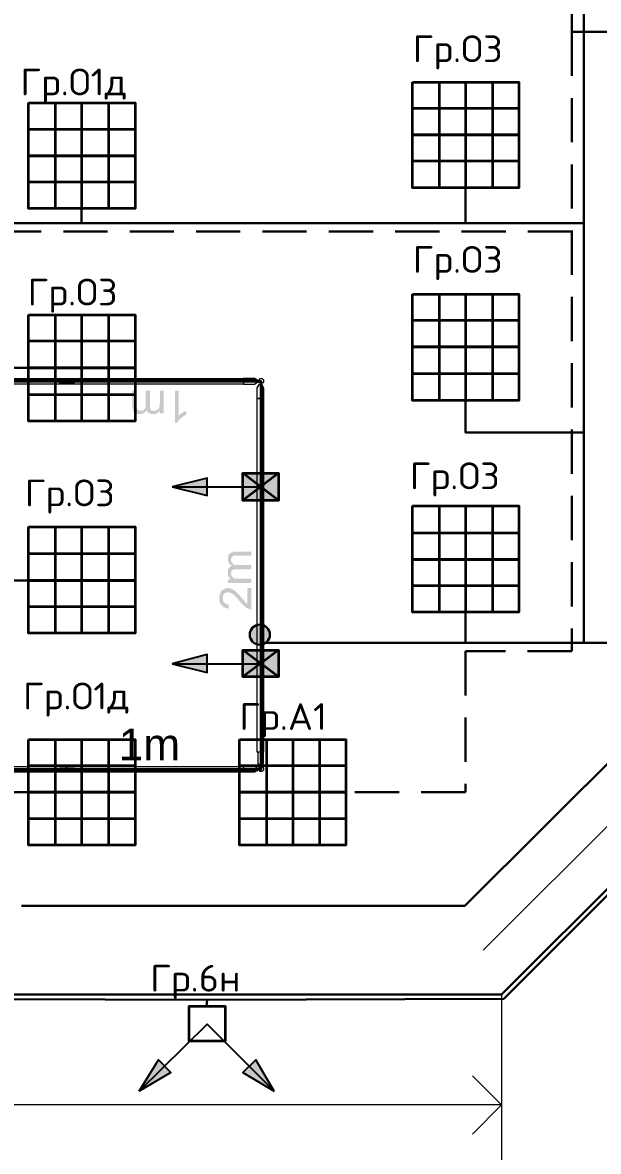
# Model space of a CAD drawing. Header units: metres. Extents: x -1525 to -1043, y -1331 to -1144.
# Drawn here: x -1441.45 to -1438.2, y -1215.17 to -1208.78 of the extents above; entities that cross this region are included whole.
import ezdxf

# ---------------------------------------------------------------- set-up
doc = ezdxf.new("R2010")
doc.units = ezdxf.units.M
doc.header["$MEASUREMENT"] = 0
doc.linetypes.add('( Hidden )', pattern=[0.375, 0.25, -0.125])
doc.linetypes.add('DGN Style 4', pattern=[3.597503, 1.797628, -0.898814, 0.002247, -0.898814])
doc.layers.add('_ЭОМ', color=10, linetype='Continuous', lineweight=30)
doc.layers.add('ЭС', color=5, linetype='Continuous', lineweight=30)
for name, color, linetype in [('PDF _ITAB-bus', 3, 'Continuous'), ('PDF _ITAB-light', 3, 'Continuous'), ('PDF _ITAB-light direct', 2, 'Continuous'), ('PDF _Текст', 7, 'Continuous')]:
    doc.layers.add(name, color=color, linetype=linetype)
doc.styles.add('PDF Arial', font='arial.ttf')
doc.styles.get("Standard").update_dxf_attribs({"font": 'txt.shx', "width": 0.8, "height": 0.0025})

msp = doc.modelspace()

# ---------------------------------------------------------------- hatches: boundary and pattern name
at = {"layer": 'PDF _ITAB-bus', "linetype": 'Continuous', "lineweight": 13, "transparency": 33554559}
for points in [[(-1440.65514439, -1210.86523551), (-1440.65514439, -1210.99439736), (-1440.67532593, -1210.99439736), (-1440.67532593, -1210.97825213), (-1440.67532593, -1210.97825213), (-1440.67936224, -1210.98228844), (-1440.67936224, -1210.98228844), (-1440.67936224, -1210.98632475), (-1440.68339854, -1210.98632475), (-1440.68339854, -1210.99036105), (-1440.68743485, -1210.99036105), (-1440.68743485, -1210.99036105), (-1440.69147116, -1210.99439736), (-1440.69147116, -1210.99439736), (-1440.69147116, -1210.99439736), (-1440.69550747, -1210.99439736), (-1440.69550747, -1210.99439736), (-1440.69954378, -1210.99843367), (-1440.70358008, -1210.99843367), (-1440.70358008, -1210.99843367), (-1440.70761639, -1210.99843367), (-1440.70761639, -1210.99843367), (-1440.7116527, -1210.99843367), (-1440.71568901, -1210.99843367), (-1440.71568901, -1210.99843367), (-1440.71972532, -1210.99843367), (-1440.72376162, -1210.99843367), (-1440.72376162, -1210.99843367), (-1440.72779793, -1210.99843367), (-1440.72779793, -1210.99843367), (-1440.73183424, -1210.99439736), (-1440.73587055, -1210.99439736), (-1440.73587055, -1210.99439736), (-1440.73587055, -1210.99439736), (-1440.73587055, -1210.99439736), (-1440.73990686, -1210.99036105), (-1440.73990686, -1210.99036105), (-1440.74394316, -1210.98632475), (-1440.74394316, -1210.98632475), (-1440.74797947, -1210.98632475), (-1440.74797947, -1210.98228844), (-1440.74797947, -1210.97825213), (-1440.75201578, -1210.97825213), (-1440.75201578, -1210.97421582), (-1440.75201578, -1210.97825213), (-1440.75201578, -1210.98228844), (-1440.75605209, -1210.98228844), (-1440.75605209, -1210.98228844), (-1440.7600884, -1210.98632475), (-1440.7600884, -1210.98632475), (-1440.7641247, -1210.99036105), (-1440.7641247, -1210.99036105), (-1440.76816101, -1210.99036105), (-1440.76816101, -1210.99439736), (-1440.77219732, -1210.99439736), (-1440.77219732, -1210.99439736), (-1440.77623363, -1210.99439736), (-1440.77623363, -1210.99843367), (-1440.78026994, -1210.99843367), (-1440.78026994, -1210.99843367), (-1440.78430624, -1210.99843367), (-1440.78430624, -1210.99843367), (-1440.78834255, -1210.99843367), (-1440.79237886, -1210.99843367), (-1440.79237886, -1210.99843367), (-1440.79641517, -1210.99843367), (-1440.80045148, -1210.99843367), (-1440.80045148, -1210.99843367), (-1440.80448778, -1210.99843367), (-1440.80852409, -1210.99843367), (-1440.80852409, -1210.99439736), (-1440.8125604, -1210.99439736), (-1440.8125604, -1210.99439736), (-1440.81659671, -1210.99439736), (-1440.81659671, -1210.99036105), (-1440.82063302, -1210.99036105), (-1440.82063302, -1210.99036105), (-1440.82063302, -1210.98632475), (-1440.82063302, -1210.98632475), (-1440.82466932, -1210.98632475), (-1440.82466932, -1210.98228844), (-1440.82466932, -1210.98228844), (-1440.82870563, -1210.97825213), (-1440.82870563, -1210.97825213), (-1440.82870563, -1210.97421582), (-1440.82870563, -1210.97421582), (-1440.82870563, -1210.97017951), (-1440.82870563, -1210.96614321), (-1440.83274194, -1210.96614321), (-1440.83274194, -1210.9621069), (-1440.83274194, -1210.95807059), (-1440.83274194, -1210.95807059), (-1440.83274194, -1210.95403428), (-1440.83274194, -1210.86523551), (-1440.80852409, -1210.86523551), (-1440.80852409, -1210.94596167), (-1440.80852409, -1210.94999797), (-1440.80852409, -1210.95403428), (-1440.80852409, -1210.95807059), (-1440.80852409, -1210.95807059), (-1440.80852409, -1210.9621069), (-1440.80852409, -1210.9621069), (-1440.80852409, -1210.96614321), (-1440.80852409, -1210.96614321), (-1440.80448778, -1210.97017951), (-1440.80448778, -1210.97017951), (-1440.80448778, -1210.97421582), (-1440.80045148, -1210.97421582), (-1440.80045148, -1210.97421582), (-1440.80045148, -1210.97421582), (-1440.79641517, -1210.97825213), (-1440.79641517, -1210.97825213), (-1440.79237886, -1210.97825213), (-1440.79237886, -1210.97825213), (-1440.78834255, -1210.97825213), (-1440.78430624, -1210.97825213), (-1440.78430624, -1210.97825213), (-1440.78026994, -1210.97825213), (-1440.78026994, -1210.97825213), (-1440.77623363, -1210.97825213), (-1440.77219732, -1210.97825213), (-1440.77219732, -1210.97825213), (-1440.76816101, -1210.97421582), (-1440.76816101, -1210.97421582), (-1440.7641247, -1210.97421582), (-1440.7641247, -1210.97017951), (-1440.7641247, -1210.97017951), (-1440.7600884, -1210.97017951), (-1440.7600884, -1210.96614321), (-1440.7600884, -1210.96614321), (-1440.7600884, -1210.9621069), (-1440.75605209, -1210.9621069), (-1440.75605209, -1210.95807059), (-1440.75605209, -1210.95807059), (-1440.75605209, -1210.95403428), (-1440.75605209, -1210.95403428), (-1440.75605209, -1210.94999797), (-1440.75605209, -1210.94596167), (-1440.75605209, -1210.94192536), (-1440.75605209, -1210.94192536), (-1440.75605209, -1210.86523551), (-1440.73183424, -1210.86523551), (-1440.73183424, -1210.94999797), (-1440.73183424, -1210.95403428), (-1440.73183424, -1210.95807059), (-1440.73183424, -1210.95807059), (-1440.73183424, -1210.9621069), (-1440.73183424, -1210.9621069), (-1440.73183424, -1210.96614321), (-1440.72779793, -1210.97017951), (-1440.72779793, -1210.97017951), (-1440.72779793, -1210.97017951), (-1440.72779793, -1210.97421582), (-1440.72376162, -1210.97421582), (-1440.72376162, -1210.97421582), (-1440.72376162, -1210.97825213), (-1440.71972532, -1210.97825213), (-1440.71568901, -1210.97825213), (-1440.71568901, -1210.97825213), (-1440.7116527, -1210.97825213), (-1440.7116527, -1210.97825213), (-1440.70761639, -1210.97825213), (-1440.70761639, -1210.97825213), (-1440.70358008, -1210.97825213), (-1440.70358008, -1210.97825213), (-1440.69954378, -1210.97825213), (-1440.69550747, -1210.97825213), (-1440.69550747, -1210.97825213), (-1440.69147116, -1210.97421582), (-1440.69147116, -1210.97421582), (-1440.69147116, -1210.97421582), (-1440.68743485, -1210.97017951), (-1440.68743485, -1210.97017951), (-1440.68339854, -1210.97017951), (-1440.68339854, -1210.96614321), (-1440.68339854, -1210.96614321), (-1440.67936224, -1210.9621069), (-1440.67936224, -1210.9621069), (-1440.67936224, -1210.95807059), (-1440.67936224, -1210.95807059), (-1440.67936224, -1210.95403428), (-1440.67936224, -1210.95403428), (-1440.67936224, -1210.94999797), (-1440.67936224, -1210.94596167), (-1440.67532593, -1210.94596167), (-1440.67532593, -1210.94192536), (-1440.67532593, -1210.93788905), (-1440.67532593, -1210.93788905), (-1440.67532593, -1210.93385274), (-1440.67532593, -1210.93385274), (-1440.67532593, -1210.86523551)], [(-1440.59056346, -1210.86523551), (-1440.57038192, -1210.86523551), (-1440.57038192, -1211.00650629), (-1440.56634561, -1211.00650629), (-1440.56634561, -1211.00246998), (-1440.56634561, -1211.00246998), (-1440.5623093, -1210.99843367), (-1440.5623093, -1210.99843367), (-1440.558273, -1210.99843367), (-1440.558273, -1210.99439736), (-1440.55423669, -1210.99439736), (-1440.55020038, -1210.99439736), (-1440.55020038, -1210.99036105), (-1440.55020038, -1210.99036105), (-1440.54616407, -1210.99036105), (-1440.54212776, -1210.98632475), (-1440.54212776, -1210.98632475), (-1440.53809146, -1210.98632475), (-1440.53809146, -1210.98632475), (-1440.53405515, -1210.98228844), (-1440.53405515, -1210.98228844), (-1440.53001884, -1210.98228844), (-1440.53001884, -1210.98228844), (-1440.52598253, -1210.97825213), (-1440.52598253, -1210.97825213), (-1440.52598253, -1211.00246998), (-1440.53001884, -1211.00246998), (-1440.53001884, -1211.00246998), (-1440.53405515, -1211.00650629), (-1440.53405515, -1211.00650629), (-1440.53809146, -1211.00650629), (-1440.53809146, -1211.00650629), (-1440.54212776, -1211.01054259), (-1440.54212776, -1211.01054259), (-1440.54616407, -1211.01054259), (-1440.54616407, -1211.0145789), (-1440.55020038, -1211.0145789), (-1440.55020038, -1211.01861521), (-1440.55423669, -1211.01861521), (-1440.55423669, -1211.01861521), (-1440.558273, -1211.02265152), (-1440.558273, -1211.02265152), (-1440.558273, -1211.02265152), (-1440.5623093, -1211.02668783), (-1440.5623093, -1211.02668783), (-1440.56634561, -1211.03072413), (-1440.56634561, -1211.03072413), (-1440.57038192, -1211.03476044), (-1440.57038192, -1211.03476044), (-1440.57441823, -1211.03879675), (-1440.57441823, -1211.03879675), (-1440.57441823, -1211.04283306), (-1440.57441823, -1211.04283306), (-1440.57845454, -1211.04686937), (-1440.57845454, -1211.04686937), (-1440.59056346, -1211.04686937)], [(-1440.1586785, -1211.95347803), (-1440.29187667, -1211.95347803), (-1440.29187667, -1211.93329649), (-1440.27169513, -1211.93329649), (-1440.27573144, -1211.93329649), (-1440.27573144, -1211.92926019), (-1440.27573144, -1211.92926019), (-1440.27976774, -1211.92926019), (-1440.27976774, -1211.92522388), (-1440.28380405, -1211.92522388), (-1440.28380405, -1211.92118757), (-1440.28380405, -1211.92118757), (-1440.28784036, -1211.91715126), (-1440.28784036, -1211.91715126), (-1440.28784036, -1211.91311495), (-1440.28784036, -1211.91311495), (-1440.29187667, -1211.90907865), (-1440.29187667, -1211.90907865), (-1440.29187667, -1211.90504234), (-1440.29187667, -1211.90504234), (-1440.29187667, -1211.90100603), (-1440.29187667, -1211.89696972), (-1440.29187667, -1211.89696972), (-1440.29187667, -1211.89293341), (-1440.29187667, -1211.89293341), (-1440.29187667, -1211.88889711), (-1440.29187667, -1211.8848608), (-1440.29187667, -1211.8848608), (-1440.29187667, -1211.88082449), (-1440.29187667, -1211.87678818), (-1440.29187667, -1211.87678818), (-1440.28784036, -1211.87275187), (-1440.28784036, -1211.87275187), (-1440.28784036, -1211.86871557), (-1440.28784036, -1211.86871557), (-1440.28380405, -1211.86871557), (-1440.28380405, -1211.86467926), (-1440.28380405, -1211.86467926), (-1440.27976774, -1211.86467926), (-1440.27976774, -1211.86064295), (-1440.27573144, -1211.86064295), (-1440.27573144, -1211.86064295), (-1440.27169513, -1211.85660664), (-1440.27169513, -1211.85660664), (-1440.27169513, -1211.85660664), (-1440.27573144, -1211.85257033), (-1440.27573144, -1211.85257033), (-1440.27976774, -1211.84853403), (-1440.27976774, -1211.84853403), (-1440.28380405, -1211.84853403), (-1440.28380405, -1211.84449772), (-1440.28380405, -1211.84449772), (-1440.28784036, -1211.84046141), (-1440.28784036, -1211.84046141), (-1440.28784036, -1211.8364251), (-1440.28784036, -1211.8364251), (-1440.29187667, -1211.83238879), (-1440.29187667, -1211.83238879), (-1440.29187667, -1211.82835249), (-1440.29187667, -1211.82431618), (-1440.29187667, -1211.82431618), (-1440.29187667, -1211.82027987), (-1440.29187667, -1211.82027987), (-1440.29187667, -1211.81624356), (-1440.29187667, -1211.81220725), (-1440.29187667, -1211.81220725), (-1440.29187667, -1211.80817095), (-1440.29187667, -1211.80413464), (-1440.29187667, -1211.80413464), (-1440.29187667, -1211.80009833), (-1440.29187667, -1211.80009833), (-1440.28784036, -1211.79606202), (-1440.28784036, -1211.79606202), (-1440.28784036, -1211.79202571), (-1440.28380405, -1211.79202571), (-1440.28380405, -1211.78798941), (-1440.28380405, -1211.78798941), (-1440.28380405, -1211.78798941), (-1440.27976774, -1211.7839531), (-1440.27976774, -1211.7839531), (-1440.27573144, -1211.7839531), (-1440.27573144, -1211.7839531), (-1440.27169513, -1211.77991679), (-1440.27169513, -1211.77991679), (-1440.26765882, -1211.77991679), (-1440.26765882, -1211.77991679), (-1440.26362251, -1211.77991679), (-1440.26362251, -1211.77588048), (-1440.2595862, -1211.77588048), (-1440.2555499, -1211.77588048), (-1440.2555499, -1211.77588048), (-1440.25151359, -1211.77588048), (-1440.24747728, -1211.77588048), (-1440.1586785, -1211.77588048), (-1440.1586785, -1211.80009833), (-1440.24344097, -1211.80009833), (-1440.24344097, -1211.80009833), (-1440.24747728, -1211.80009833), (-1440.25151359, -1211.80009833), (-1440.2555499, -1211.80009833), (-1440.2555499, -1211.80009833), (-1440.2595862, -1211.80009833), (-1440.2595862, -1211.80009833), (-1440.2595862, -1211.80009833), (-1440.26362251, -1211.80009833), (-1440.26362251, -1211.80413464), (-1440.26765882, -1211.80413464), (-1440.26765882, -1211.80817095), (-1440.27169513, -1211.80817095), (-1440.27169513, -1211.80817095), (-1440.27169513, -1211.81220725), (-1440.27169513, -1211.81220725), (-1440.27169513, -1211.81624356), (-1440.27169513, -1211.81624356), (-1440.27573144, -1211.82027987), (-1440.27573144, -1211.82027987), (-1440.27573144, -1211.82431618), (-1440.27169513, -1211.82835249), (-1440.27169513, -1211.82835249), (-1440.27169513, -1211.83238879), (-1440.27169513, -1211.83238879), (-1440.27169513, -1211.8364251), (-1440.26765882, -1211.8364251), (-1440.26765882, -1211.84046141), (-1440.26765882, -1211.84046141), (-1440.26362251, -1211.84449772), (-1440.26362251, -1211.84449772), (-1440.26362251, -1211.84449772), (-1440.26362251, -1211.84853403), (-1440.2595862, -1211.84853403), (-1440.2595862, -1211.84853403), (-1440.2555499, -1211.84853403), (-1440.2555499, -1211.85257033), (-1440.25151359, -1211.85257033), (-1440.24747728, -1211.85257033), (-1440.24747728, -1211.85257033), (-1440.24344097, -1211.85257033), (-1440.23940466, -1211.85257033), (-1440.23940466, -1211.85257033), (-1440.23536836, -1211.85257033), (-1440.1586785, -1211.85257033), (-1440.1586785, -1211.87678818), (-1440.24344097, -1211.87678818), (-1440.24747728, -1211.87678818), (-1440.25151359, -1211.87678818), (-1440.25151359, -1211.87678818), (-1440.2555499, -1211.87678818), (-1440.2595862, -1211.87678818), (-1440.2595862, -1211.87678818), (-1440.26362251, -1211.87678818), (-1440.26362251, -1211.88082449), (-1440.26765882, -1211.88082449), (-1440.26765882, -1211.88082449), (-1440.26765882, -1211.88082449), (-1440.26765882, -1211.8848608), (-1440.27169513, -1211.8848608), (-1440.27169513, -1211.88889711), (-1440.27169513, -1211.88889711), (-1440.27169513, -1211.89293341), (-1440.27169513, -1211.89696972), (-1440.27573144, -1211.89696972), (-1440.27573144, -1211.89696972), (-1440.27573144, -1211.90100603), (-1440.27169513, -1211.90504234), (-1440.27169513, -1211.90504234), (-1440.27169513, -1211.90907865), (-1440.27169513, -1211.90907865), (-1440.27169513, -1211.91311495), (-1440.26765882, -1211.91715126), (-1440.26765882, -1211.91715126), (-1440.26765882, -1211.91715126), (-1440.26765882, -1211.92118757), (-1440.26362251, -1211.92118757), (-1440.26362251, -1211.92118757), (-1440.2595862, -1211.92522388), (-1440.2595862, -1211.92522388), (-1440.2555499, -1211.92522388), (-1440.2555499, -1211.92926019), (-1440.25151359, -1211.92926019), (-1440.25151359, -1211.92926019), (-1440.24747728, -1211.92926019), (-1440.24747728, -1211.92926019), (-1440.24344097, -1211.92926019), (-1440.24344097, -1211.92926019), (-1440.23940466, -1211.92926019), (-1440.23536836, -1211.92926019), (-1440.23536836, -1211.92926019), (-1440.23133205, -1211.92926019), (-1440.22729574, -1211.92926019), (-1440.22729574, -1211.92926019), (-1440.1586785, -1211.92926019)], [(-1440.18289635, -1211.98173219), (-1440.1586785, -1211.98173219), (-1440.1586785, -1212.10282143), (-1440.16271481, -1212.10282143), (-1440.16271481, -1212.10282143), (-1440.16675112, -1212.10282143), (-1440.17078743, -1212.10282143), (-1440.17078743, -1212.09878512), (-1440.17482374, -1212.09878512), (-1440.17482374, -1212.09878512), (-1440.17886004, -1212.09878512), (-1440.17886004, -1212.09878512), (-1440.18289635, -1212.09474881), (-1440.18289635, -1212.09474881), (-1440.18693266, -1212.09474881), (-1440.18693266, -1212.09474881), (-1440.19096897, -1212.09071251), (-1440.19096897, -1212.09071251), (-1440.19500528, -1212.0866762), (-1440.19500528, -1212.0866762), (-1440.19904158, -1212.0866762), (-1440.19904158, -1212.0866762), (-1440.19904158, -1212.08263989), (-1440.20307789, -1212.08263989), (-1440.20307789, -1212.08263989), (-1440.2071142, -1212.07860358), (-1440.2071142, -1212.07860358), (-1440.2071142, -1212.07456727), (-1440.21115051, -1212.07456727), (-1440.21115051, -1212.07053097), (-1440.21518682, -1212.07053097), (-1440.21518682, -1212.07053097), (-1440.21518682, -1212.06649466), (-1440.21922312, -1212.06649466), (-1440.21922312, -1212.06245835), (-1440.22325943, -1212.05842204), (-1440.22325943, -1212.05842204), (-1440.22729574, -1212.05438573), (-1440.22729574, -1212.05438573), (-1440.23133205, -1212.05034943), (-1440.23133205, -1212.04631312), (-1440.23536836, -1212.04631312), (-1440.23536836, -1212.04227681), (-1440.23940466, -1212.04227681), (-1440.23940466, -1212.0382405), (-1440.24344097, -1212.0382405), (-1440.24344097, -1212.03420419), (-1440.24747728, -1212.03420419), (-1440.24747728, -1212.03016789), (-1440.25151359, -1212.03016789), (-1440.25151359, -1212.02613158), (-1440.25151359, -1212.02613158), (-1440.2555499, -1212.02613158), (-1440.2555499, -1212.02209527), (-1440.2555499, -1212.02209527), (-1440.2595862, -1212.02209527), (-1440.2595862, -1212.01805896), (-1440.26362251, -1212.01805896), (-1440.26362251, -1212.01805896), (-1440.26362251, -1212.01805896), (-1440.26765882, -1212.01402265), (-1440.26765882, -1212.01402265), (-1440.27169513, -1212.00998635), (-1440.27573144, -1212.00998635), (-1440.27573144, -1212.00998635), (-1440.27976774, -1212.00998635), (-1440.27976774, -1212.00595004), (-1440.28380405, -1212.00595004), (-1440.28380405, -1212.00595004), (-1440.28784036, -1212.00595004), (-1440.28784036, -1212.00595004), (-1440.29187667, -1212.00595004), (-1440.29187667, -1212.00595004), (-1440.29591298, -1212.00595004), (-1440.29994928, -1212.00595004), (-1440.29994928, -1212.00595004), (-1440.30398559, -1212.00998635), (-1440.30398559, -1212.00998635), (-1440.3080219, -1212.00998635), (-1440.3080219, -1212.00998635), (-1440.31205821, -1212.01402265), (-1440.31205821, -1212.01402265), (-1440.31205821, -1212.01402265), (-1440.31609452, -1212.01805896), (-1440.31609452, -1212.01805896), (-1440.31609452, -1212.02209527), (-1440.32013082, -1212.02209527), (-1440.32013082, -1212.02613158), (-1440.32013082, -1212.02613158), (-1440.32013082, -1212.03016789), (-1440.32013082, -1212.03420419), (-1440.32013082, -1212.03420419), (-1440.32013082, -1212.0382405), (-1440.32013082, -1212.0382405), (-1440.32013082, -1212.04227681), (-1440.32013082, -1212.04631312), (-1440.32013082, -1212.04631312), (-1440.32013082, -1212.05034943), (-1440.32013082, -1212.05438573), (-1440.32013082, -1212.05438573), (-1440.32013082, -1212.05842204), (-1440.31609452, -1212.05842204), (-1440.31609452, -1212.06245835), (-1440.31609452, -1212.06245835), (-1440.31205821, -1212.06649466), (-1440.31205821, -1212.06649466), (-1440.31205821, -1212.06649466), (-1440.3080219, -1212.06649466), (-1440.3080219, -1212.07053097), (-1440.30398559, -1212.07053097), (-1440.30398559, -1212.07053097), (-1440.29994928, -1212.07456727), (-1440.29994928, -1212.07456727), (-1440.29591298, -1212.07456727), (-1440.29187667, -1212.07456727), (-1440.29187667, -1212.07456727), (-1440.28784036, -1212.07456727), (-1440.28784036, -1212.07456727), (-1440.28784036, -1212.09878512), (-1440.29187667, -1212.09878512), (-1440.29591298, -1212.09878512), (-1440.29591298, -1212.09474881), (-1440.29994928, -1212.09474881), (-1440.29994928, -1212.09474881), (-1440.30398559, -1212.09474881), (-1440.3080219, -1212.09474881), (-1440.3080219, -1212.09474881), (-1440.31205821, -1212.09071251), (-1440.31205821, -1212.09071251), (-1440.31609452, -1212.09071251), (-1440.31609452, -1212.09071251), (-1440.32013082, -1212.0866762), (-1440.32013082, -1212.0866762), (-1440.32416713, -1212.0866762), (-1440.32416713, -1212.08263989), (-1440.32416713, -1212.08263989), (-1440.32820344, -1212.07860358), (-1440.32820344, -1212.07860358), (-1440.32820344, -1212.07860358), (-1440.33223975, -1212.07456727), (-1440.33223975, -1212.07456727), (-1440.33223975, -1212.07053097), (-1440.33627606, -1212.07053097), (-1440.33627606, -1212.06649466), (-1440.33627606, -1212.06649466), (-1440.33627606, -1212.06245835), (-1440.33627606, -1212.05842204), (-1440.34031236, -1212.05842204), (-1440.34031236, -1212.05438573), (-1440.34031236, -1212.05438573), (-1440.34031236, -1212.05034943), (-1440.34031236, -1212.04631312), (-1440.34031236, -1212.04631312), (-1440.34031236, -1212.04227681), (-1440.34031236, -1212.0382405), (-1440.34031236, -1212.0382405), (-1440.34031236, -1212.03420419), (-1440.34031236, -1212.03016789), (-1440.34031236, -1212.03016789), (-1440.34031236, -1212.02613158), (-1440.34031236, -1212.02209527), (-1440.33627606, -1212.02209527), (-1440.33627606, -1212.01805896), (-1440.33627606, -1212.01805896), (-1440.33627606, -1212.01402265), (-1440.33627606, -1212.00998635), (-1440.33223975, -1212.00998635), (-1440.33223975, -1212.00595004), (-1440.33223975, -1212.00595004), (-1440.33223975, -1212.00191373), (-1440.32820344, -1212.00191373), (-1440.32820344, -1212.00191373), (-1440.32820344, -1211.99787742), (-1440.32416713, -1211.99787742), (-1440.32416713, -1211.99787742), (-1440.32416713, -1211.99384111), (-1440.32013082, -1211.99384111), (-1440.32013082, -1211.99384111), (-1440.31609452, -1211.98980481), (-1440.31609452, -1211.98980481), (-1440.31205821, -1211.98980481), (-1440.31205821, -1211.9857685), (-1440.3080219, -1211.9857685), (-1440.30398559, -1211.9857685), (-1440.30398559, -1211.9857685), (-1440.29994928, -1211.9857685), (-1440.29994928, -1211.9857685), (-1440.29591298, -1211.98173219), (-1440.29187667, -1211.98173219), (-1440.29187667, -1211.98173219), (-1440.29187667, -1211.98173219), (-1440.28784036, -1211.98173219), (-1440.28380405, -1211.98173219), (-1440.28380405, -1211.9857685), (-1440.27976774, -1211.9857685), (-1440.27976774, -1211.9857685), (-1440.27573144, -1211.9857685), (-1440.27169513, -1211.9857685), (-1440.27169513, -1211.9857685), (-1440.26765882, -1211.9857685), (-1440.26765882, -1211.98980481), (-1440.26362251, -1211.98980481), (-1440.26362251, -1211.98980481), (-1440.2595862, -1211.99384111), (-1440.2595862, -1211.99384111), (-1440.2555499, -1211.99384111), (-1440.2555499, -1211.99787742), (-1440.25151359, -1211.99787742), (-1440.25151359, -1211.99787742), (-1440.24747728, -1212.00191373), (-1440.24747728, -1212.00191373), (-1440.24747728, -1212.00191373), (-1440.24344097, -1212.00595004), (-1440.24344097, -1212.00595004), (-1440.24344097, -1212.00595004), (-1440.23940466, -1212.00998635), (-1440.23940466, -1212.00998635), (-1440.23536836, -1212.01402265), (-1440.23536836, -1212.01402265), (-1440.23536836, -1212.01402265), (-1440.23133205, -1212.01805896), (-1440.23133205, -1212.01805896), (-1440.22729574, -1212.02209527), (-1440.22729574, -1212.02209527), (-1440.22325943, -1212.02613158), (-1440.22325943, -1212.02613158), (-1440.21922312, -1212.03016789), (-1440.21922312, -1212.03420419), (-1440.21518682, -1212.03420419), (-1440.21518682, -1212.0382405), (-1440.21115051, -1212.0382405), (-1440.21115051, -1212.04227681), (-1440.2071142, -1212.04631312), (-1440.2071142, -1212.04631312), (-1440.20307789, -1212.05034943), (-1440.20307789, -1212.05034943), (-1440.20307789, -1212.05438573), (-1440.19904158, -1212.05438573), (-1440.19904158, -1212.05842204), (-1440.19500528, -1212.05842204), (-1440.19500528, -1212.05842204), (-1440.19500528, -1212.06245835), (-1440.19500528, -1212.06245835), (-1440.19096897, -1212.06245835), (-1440.19096897, -1212.06245835), (-1440.19096897, -1212.06649466), (-1440.18693266, -1212.06649466), (-1440.18693266, -1212.07053097), (-1440.18289635, -1212.07053097), (-1440.18289635, -1212.07053097), (-1440.18289635, -1212.07053097)]]:
    msp.add_hatch(color=256, dxfattribs=at).paths.add_polyline_path(points)
at = {"layer": 'PDF _ITAB-light', "linetype": 'Continuous', "lineweight": 13, "transparency": 33554559}
for points in [[(-1440.2071142, -1211.48682694), (-1440.0052988, -1211.48682694), (-1440.0052988, -1211.33344723), (-1440.2071142, -1211.33344723)], [(-1440.2071142, -1212.48379501), (-1440.0052988, -1212.48379501), (-1440.0052988, -1212.33445162), (-1440.2071142, -1212.33445162)]]:
    msp.add_hatch(color=5, dxfattribs=at).paths.add_polyline_path(points)
at = {"layer": 'PDF _ITAB-light direct', "linetype": 'Continuous', "lineweight": 13, "transparency": 33554559}
for points in [[(-1440.4089296, -1211.36170139), (-1440.60670869, -1211.41013709), (-1440.4089296, -1211.45857278)], [(-1440.4089296, -1212.35866947), (-1440.60670869, -1212.41114147), (-1440.4089296, -1212.45957717)], [(-1440.79254417, -1214.82806235), (-1440.61494662, -1214.72311834), (-1440.68356386, -1214.6504648), (-1440.72796324, -1214.72311834)], [(-1440.02968196, -1214.82806235), (-1440.09022658, -1214.72311834), (-1440.13462597, -1214.6504648), (-1440.20727951, -1214.72311834)]]:
    msp.add_hatch(color=256, dxfattribs=at).paths.add_polyline_path(points)
at = {"layer": 'ЭС', "linetype": 'Continuous', "lineweight": 30}
h = msp.add_hatch(color=2, dxfattribs=at)
h.dxf.hatch_style = 1
h.paths.add_polyline_path([(-1440.05473385, -1212.24627737, 1), (-1440.16866994, -1212.24627737, 1)])

# ---------------------------------------------------------------- linework, layer by layer
at = {"color": 1, "linetype": 'DGN Style 4', "lineweight": 0}
msp.add_line((-1438.84896971, -1214.03069515), (-1433.18780448, -1208.36952992), dxfattribs=at)
at = {"color": 7, "linetype": 'Continuous', "lineweight": 30}
for p, q in [((-1438.9525231, -1213.78069515), (-1437.8957556, -1212.72392765)), ((-1438.74541632, -1214.28069515), (-1437.49624027, -1213.0315191))]:
    msp.add_line(p, q, dxfattribs=at)
at = {"lineweight": 30}
for p, q in [((-1441.45780448, -1213.78069515), (-1438.9525231, -1213.78069515)), ((-1441.52280448, -1214.28069515), (-1438.74541632, -1214.28069515))]:
    msp.add_line(p, q, dxfattribs=at)
at = {"color": 7, "linetype": 'Continuous', "lineweight": 13}
msp.add_line((-1438.74541632, -1214.28069515), (-1438.74541632, -1215.53069515), dxfattribs=at)
at = {"color": 7, "linetype": 'Continuous', "lineweight": 0}
for p, q in [((-1438.91029562, -1214.74081585), (-1438.74541632, -1214.90569515)), ((-1438.74541632, -1214.90569515), (-1446.6057482, -1214.90569515)), ((-1438.91029562, -1215.07057445), (-1438.74541632, -1214.90569515))]:
    msp.add_line(p, q, dxfattribs=at)
at = {"layer": 'PDF _ITAB-bus', "color": 1, "linetype": 'Continuous', "lineweight": 0}
for points in [[(-1440.12638804, -1210.80469089), (-1440.20307789, -1210.80469089), (-1441.20408228, -1210.80469089), (-1443.20205474, -1210.80469089), (-1445.2040635, -1210.80469089), (-1445.28478966, -1210.80469089)], [(-1440.09813388, -1210.83294504), (-1440.09813388, -1210.90963489), (-1440.09813388, -1212.91164366), (-1440.09813388, -1212.98833351)], [(-1440.12235173, -1213.01658767), (-1440.20307789, -1213.01658767), (-1441.20408228, -1213.01658767), (-1443.20205474, -1213.01658767), (-1445.2040635, -1213.01658767), (-1445.28478966, -1213.01658767)]]:
    msp.add_lwpolyline(points, dxfattribs=at)
at = {"layer": 'PDF _ITAB-bus', "linetype": 'Continuous', "lineweight": 0}
for points in [[(-1441.20408228, -1210.82890873), (-1443.20205474, -1210.82890873), (-1443.20205474, -1210.79661827), (-1441.20408228, -1210.79661827)], [(-1441.15968289, -1210.82083612), (-1441.24444536, -1210.82083612), (-1441.24444536, -1210.80469089), (-1441.15968289, -1210.80469089)], [(-1440.20307789, -1210.82890873), (-1441.20408228, -1210.82890873), (-1441.20408228, -1210.79661827), (-1440.20307789, -1210.79661827)], [(-1440.12638804, -1212.91164366), (-1440.12638804, -1210.90963489), (-1440.09006127, -1210.90963489), (-1440.09006127, -1212.91164366)], [(-1443.20205474, -1212.99236982), (-1441.20408228, -1212.99236982), (-1441.20408228, -1213.02466029), (-1443.20205474, -1213.02466029)], [(-1441.20408228, -1212.99236982), (-1440.20307789, -1212.99236982), (-1440.20307789, -1213.02466029), (-1441.20408228, -1213.02466029)], [(-1441.24444536, -1213.00044244), (-1441.15968289, -1213.00044244), (-1441.15968289, -1213.01658767), (-1441.24444536, -1213.01658767)]]:
    msp.add_lwpolyline(points, close=True, dxfattribs=at)
for points in [[(-1441.20408228, -1210.82890873), (-1441.20408228, -1210.79661827)], [(-1440.12235173, -1210.80872719), (-1440.14253327, -1210.79661827), (-1440.20307789, -1210.79661827), (-1440.20307789, -1210.82890873), (-1440.14253327, -1210.82890873), (-1440.12235173, -1210.81679981)], [(-1440.10217019, -1210.82890873), (-1440.09006127, -1210.84909027), (-1440.09006127, -1210.90963489), (-1440.12638804, -1210.90963489), (-1440.12638804, -1210.84909027), (-1440.11427912, -1210.82890873)], [(-1440.10217019, -1212.99236982), (-1440.09006127, -1212.97218828), (-1440.09006127, -1212.91164366), (-1440.12235173, -1212.91164366), (-1440.12235173, -1212.97218828), (-1440.11024281, -1212.99236982)], [(-1441.20408228, -1212.99236982), (-1441.20408228, -1213.02466029)], [(-1440.12235173, -1213.01255136), (-1440.14253327, -1213.02466029), (-1440.20307789, -1213.02466029), (-1440.20307789, -1212.99236982), (-1440.14253327, -1212.99236982), (-1440.12235173, -1213.00044244)]]:
    msp.add_lwpolyline(points, dxfattribs=at)
for centre in [(-1440.10418833, -1210.81074536), (-1440.10418836, -1213.00649692)]:
    msp.add_circle(centre, 0.01412706, dxfattribs=at)
at = {"layer": 'PDF _ITAB-light', "linetype": 'Continuous', "lineweight": 35}
for points in [[(-1439.24831595, -1209.12045412), (-1438.64690606, -1209.12045412), (-1438.64690606, -1209.7178277), (-1439.24831595, -1209.7178277)], [(-1441.4180066, -1209.23860338), (-1440.81659671, -1209.23860338), (-1440.81659671, -1209.83597697), (-1441.4180066, -1209.83597697)], [(-1439.24831595, -1209.41914091), (-1438.64690606, -1209.41914091)], [(-1441.4180066, -1209.53729017), (-1440.81659671, -1209.53729017)], [(-1439.24831595, -1210.3192376), (-1438.64690606, -1210.3192376), (-1438.64690606, -1210.92064749), (-1439.24831595, -1210.92064749)], [(-1441.4180066, -1210.43738686), (-1440.81659671, -1210.43738686), (-1440.81659671, -1211.03879675), (-1441.4180066, -1211.03879675)], [(-1439.24831595, -1210.61792439), (-1438.64690606, -1210.61792439)], [(-1441.4180066, -1210.73607365), (-1440.81659671, -1210.73607365)], [(-1439.24831595, -1211.51802107), (-1438.64690606, -1211.51802107), (-1438.64690606, -1212.11943096), (-1439.24831595, -1212.11943096)], [(-1441.4180066, -1211.63617033), (-1440.81659671, -1211.63617033), (-1440.81659671, -1212.23758023), (-1441.4180066, -1212.23758023)], [(-1439.24831595, -1211.82074417), (-1438.64690606, -1211.82074417)], [(-1441.4180066, -1211.93889343), (-1440.81659671, -1211.93889343)], [(-1441.4180066, -1212.83899012), (-1440.81659671, -1212.83899012), (-1440.81659671, -1213.4363637), (-1441.4180066, -1213.4363637)], [(-1441.4180066, -1213.13767691), (-1440.81659671, -1213.13767691)], [(-1440.30818721, -1214.54552079), (-1440.51000261, -1214.54552079), (-1440.51000261, -1214.3477417), (-1440.30818721, -1214.3477417)]]:
    msp.add_lwpolyline(points, close=True, dxfattribs=at)
for points in [[(-1439.09897255, -1209.12045412), (-1439.09897255, -1209.7178277)], [(-1438.94962916, -1209.12045412), (-1438.94962916, -1209.7178277)], [(-1438.79624945, -1209.12045412), (-1438.79624945, -1209.7178277)], [(-1441.2686632, -1209.23860338), (-1441.2686632, -1209.83597697)], [(-1441.11931981, -1209.23860338), (-1441.11931981, -1209.83597697)], [(-1440.9659401, -1209.23860338), (-1440.9659401, -1209.83597697)], [(-1438.64690606, -1209.26979752), (-1439.24831595, -1209.26979752)], [(-1440.81659671, -1209.38794678), (-1441.4180066, -1209.38794678)], [(-1438.64690606, -1209.56848431), (-1439.24831595, -1209.56848431)], [(-1440.81659671, -1209.68663357), (-1441.4180066, -1209.68663357)], [(-1439.09897255, -1210.3192376), (-1439.09897255, -1210.92064749)], [(-1438.94962916, -1210.3192376), (-1438.94962916, -1210.92064749)], [(-1438.79624945, -1210.3192376), (-1438.79624945, -1210.92064749)], [(-1441.2686632, -1210.43738686), (-1441.2686632, -1211.03879675)], [(-1441.11931981, -1210.43738686), (-1441.11931981, -1211.03879675)], [(-1440.9659401, -1210.43738686), (-1440.9659401, -1211.03879675)], [(-1438.64690606, -1210.46858099), (-1439.24831595, -1210.46858099)], [(-1440.81659671, -1210.58673025), (-1441.4180066, -1210.58673025)], [(-1438.64690606, -1210.77130409), (-1439.24831595, -1210.77130409)], [(-1440.81659671, -1210.88945335), (-1441.4180066, -1210.88945335)], [(-1439.09897255, -1211.51802107), (-1439.09897255, -1212.11943096)], [(-1438.94962916, -1211.51802107), (-1438.94962916, -1212.11943096)], [(-1438.79624945, -1211.51802107), (-1438.79624945, -1212.11943096)], [(-1441.2686632, -1211.63617033), (-1441.2686632, -1212.23758023)], [(-1441.11931981, -1211.63617033), (-1441.11931981, -1212.23758023)], [(-1440.9659401, -1211.63617033), (-1440.9659401, -1212.23758023)], [(-1438.64690606, -1211.67140078), (-1439.24831595, -1211.67140078)], [(-1440.81659671, -1211.78955004), (-1441.4180066, -1211.78955004)], [(-1438.64690606, -1211.97008757), (-1439.24831595, -1211.97008757)], [(-1440.81659671, -1212.08823683), (-1441.4180066, -1212.08823683)], [(-1441.2686632, -1212.83899012), (-1441.2686632, -1213.4363637)], [(-1441.11931981, -1212.83899012), (-1441.11931981, -1213.4363637)], [(-1440.9659401, -1212.83899012), (-1440.9659401, -1213.4363637)], [(-1440.81659671, -1212.98833351), (-1441.4180066, -1212.98833351)], [(-1440.81659671, -1213.28702031), (-1441.4180066, -1213.28702031)]]:
    msp.add_lwpolyline(points, dxfattribs=at)
at = {"layer": 'PDF _ITAB-light', "color": 1, "linetype": 'Continuous', "lineweight": 35}
for points in [[(-1443.20205474, -1210.8127635), (-1441.20408228, -1210.8127635), (-1440.20307789, -1210.8127635), (-1440.1062065, -1210.8127635), (-1440.1062065, -1210.90963489), (-1440.1062065, -1212.91164366), (-1440.1062065, -1213.00851505), (-1440.20307789, -1213.00851505), (-1441.20408228, -1213.00851505), (-1443.20205474, -1213.00851505), (-1445.2040635, -1213.00851505), (-1445.3009349, -1213.00851505), (-1445.3009349, -1212.91164366), (-1445.3009349, -1210.90963489), (-1445.3009349, -1210.8127635), (-1445.2040635, -1210.8127635)], [(-1440.22729574, -1212.83899012), (-1439.62588585, -1212.83899012), (-1439.62588585, -1213.4363637), (-1440.22729574, -1213.4363637)], [(-1440.22729574, -1213.13767691), (-1439.62588585, -1213.13767691)]]:
    msp.add_lwpolyline(points, close=True, dxfattribs=at)
at = {"layer": 'PDF _ITAB-light', "color": 5, "linetype": 'Continuous', "lineweight": 35}
for points in [[(-1440.0052988, -1211.33344723), (-1440.2071142, -1211.48682694), (-1440.2071142, -1211.33344723), (-1440.0052988, -1211.33344723), (-1440.0052988, -1211.48682694), (-1440.2071142, -1211.48682694)], [(-1440.0052988, -1211.48682694), (-1440.2071142, -1211.33344723)], [(-1440.0052988, -1212.33445162), (-1440.2071142, -1212.48379501), (-1440.2071142, -1212.33445162), (-1440.0052988, -1212.33445162), (-1440.0052988, -1212.48379501), (-1440.2071142, -1212.48379501)], [(-1440.0052988, -1212.48379501), (-1440.2071142, -1212.33445162)]]:
    msp.add_lwpolyline(points, dxfattribs=at)
at = {"layer": 'PDF _ITAB-light', "color": 1, "linetype": 'Continuous', "lineweight": 35}
for points in [[(-1440.07391604, -1212.83899012), (-1440.07391604, -1213.4363637)], [(-1439.92457264, -1212.83899012), (-1439.92457264, -1213.4363637)], [(-1439.77522924, -1212.83899012), (-1439.77522924, -1213.4363637)], [(-1439.62588585, -1212.98833351), (-1440.22729574, -1212.98833351)], [(-1439.62588585, -1213.28702031), (-1440.22729574, -1213.28702031)]]:
    msp.add_lwpolyline(points, dxfattribs=at)
at = {"layer": 'PDF _ITAB-light direct', "linetype": 'Continuous', "lineweight": 25}
for points in [[(-1440.60670869, -1211.41013709), (-1440.4089296, -1211.45857278), (-1440.4089296, -1211.36170139)], [(-1440.60670869, -1212.41114147), (-1440.4089296, -1212.45957717), (-1440.4089296, -1212.35866947)], [(-1440.79254417, -1214.82806235), (-1440.68356386, -1214.6504648), (-1440.61494662, -1214.72311834)], [(-1440.02968196, -1214.82806235), (-1440.13462597, -1214.6504648), (-1440.20727951, -1214.72311834)]]:
    msp.add_lwpolyline(points, close=True, dxfattribs=at)
for points in [[(-1440.60670869, -1211.41013709), (-1440.1062065, -1211.41013709)], [(-1440.60670869, -1212.41114147), (-1440.1062065, -1212.41114147)], [(-1440.02968196, -1214.82806235), (-1440.40909491, -1214.4486494), (-1440.79254417, -1214.82806235)]]:
    msp.add_lwpolyline(points, dxfattribs=at)
at = {"layer": 'ЭС', "color": 1, "linetype": '( Hidden )', "lineweight": 30}
for points in [[(-1438.34826645, -1207.51121492), (-1438.34826645, -1208.835898), (-1436.53409447, -1208.835898), (-1436.53409447, -1209.41914091), (-1435.65600183, -1209.41914091)], [(-1438.34826645, -1208.835898), (-1438.34826645, -1212.3401434), (-1438.94962916, -1212.3401434)], [(-1438.34685598, -1209.96590339), (-1441.59468043, -1209.96590339), (-1441.59468043, -1209.29201157), (-1445.23879906, -1209.29201157), (-1445.23879906, -1210.13870007), (-1445.62383954, -1210.13870007)], [(-1438.94962916, -1212.3401434), (-1438.94962916, -1213.13767691), (-1439.62588585, -1213.13767691)]]:
    msp.add_lwpolyline(points, dxfattribs=at)
at = {"layer": 'ЭС', "color": 2, "linetype": 'Continuous', "lineweight": 30}
for points in [[(-1432.85360141, -1208.49463782), (-1433.49926443, -1209.12345775), (-1433.47309043, -1209.14961222), (-1433.49926443, -1209.12345775), (-1434.80402077, -1210.40316022), (-1434.57226981, -1210.63491118), (-1434.80402077, -1210.40316022), (-1435.81500007, -1211.39168344), (-1435.78874429, -1211.41979401), (-1435.81500007, -1211.39168344), (-1437.94913819, -1213.52151835), (-1437.92259063, -1213.54944196), (-1437.94913819, -1213.52151835), (-1438.73339903, -1214.30519607), (-1440.40907012, -1214.31128485), (-1440.41211723, -1214.34477316), (-1440.40907012, -1214.31128485), (-1443.8698395, -1214.30075274), (-1443.8698395, -1214.32103807), (-1443.8698395, -1214.30075274), (-1447.81981047, -1214.30075274)], [(-1438.28031744, -1208.73184598), (-1438.28031744, -1209.91893124), (-1438.94962916, -1209.91893124), (-1438.94962916, -1209.7178277), (-1438.94962916, -1209.91893124), (-1438.28031744, -1209.91893124), (-1438.28031744, -1211.10168982), (-1438.94962916, -1211.10168982), (-1438.94962916, -1210.92064749), (-1438.94962916, -1211.10168982), (-1438.28031744, -1211.10168982), (-1438.28031744, -1212.29290445), (-1437.74680937, -1212.29290445), (-1437.74680937, -1212.11943096), (-1437.74680937, -1212.29290445), (-1438.28031744, -1212.29290445), (-1438.94962916, -1212.29290445), (-1438.94962916, -1212.11943096)], [(-1438.94962916, -1209.91893124), (-1441.11931981, -1209.91893124), (-1441.11931981, -1209.83597697), (-1441.11931981, -1209.91893124), (-1441.64965855, -1209.91893124), (-1441.64965855, -1210.73607365), (-1441.4180066, -1210.73607365), (-1441.64965855, -1210.73607365), (-1441.64965855, -1211.93889343), (-1441.4180066, -1211.93889343), (-1441.64965855, -1211.93889343), (-1441.64965855, -1213.13767691), (-1441.4180066, -1213.13767691)], [(-1438.94962916, -1212.29290445), (-1440.09841996, -1212.29290445)]]:
    msp.add_lwpolyline(points, dxfattribs=at)
msp.add_circle((-1440.11170189, -1212.24627737), 0.05696805, dxfattribs=at)

# ---------------------------------------------------------------- texts
at = {"layer": '_ЭОМ', "color": 7, "lineweight": 30}
for s, p in [('Гр.О3', (-1439.24776747, -1209.00763928)), ('Гр.О1д', (-1441.46489978, -1209.19562762)), ('Гр.О3', (-1439.24776747, -1210.19941152)), ('Гр.О3', (-1441.42366498, -1210.38391657)), ('Гр.О3', (-1439.26388571, -1211.42339398)), ('Гр.О3', (-1441.43978322, -1211.52002399)), ('Гр.О1д', (-1441.44995949, -1212.66867221)), ('Гр.А1', (-1440.22696315, -1212.78499998)), ('Гр.6н', (-1440.73089098, -1214.26506318))]:
    msp.add_text(s, height=0.151396124, dxfattribs=at).set_placement(p)
at = {"layer": 'PDF _Текст', "color": 3, "linetype": 'Continuous', "lineweight": 13, "insert": (-1440.90943179, -1212.95604305), "char_height": 0.179134818, "attachment_point": 7, "style": 'PDF Arial'}
msp.add_mtext('1m', dxfattribs=at)

doc.saveas('drawing.dxf')
